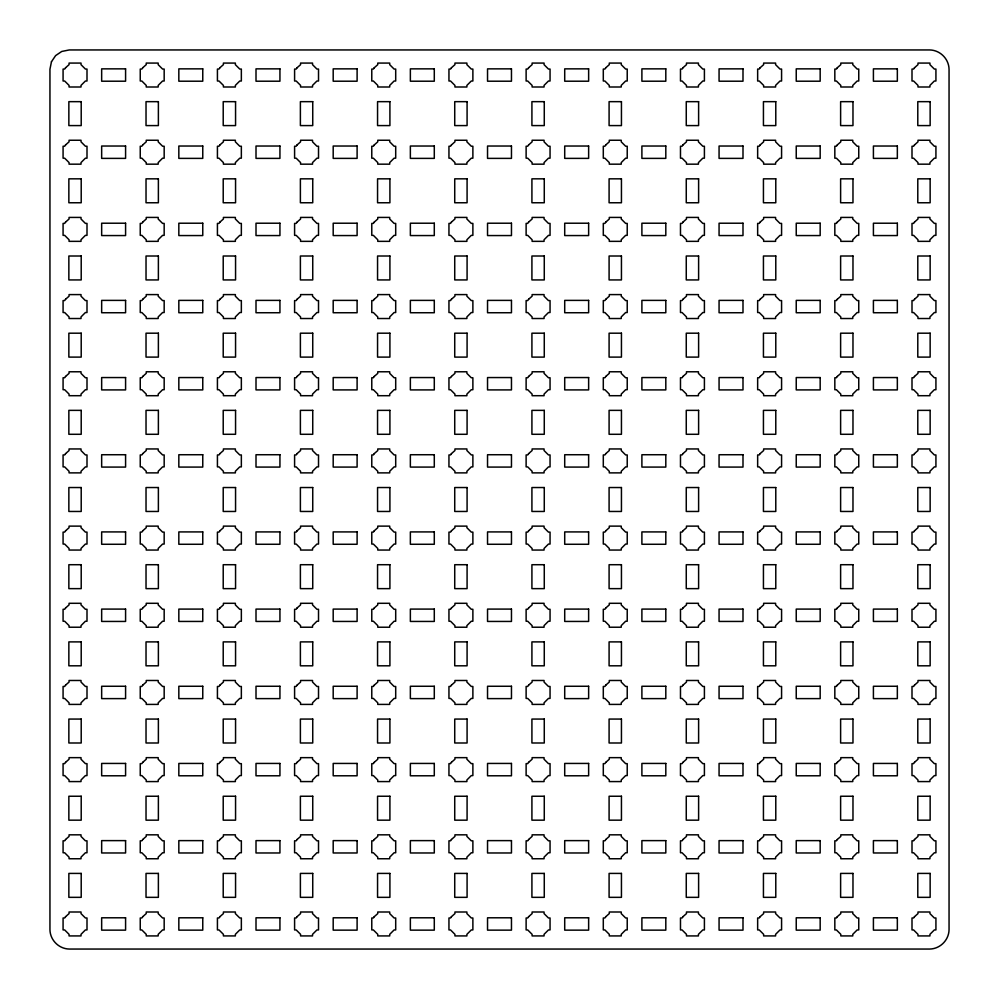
<?xml version="1.0" encoding="UTF-8"?>
<svg xmlns="http://www.w3.org/2000/svg" width="999" height="999" viewBox="0 0 999 999"><rect width="100%" height="100%" fill="white"/><g stroke="black" fill="none" stroke-linecap="round" stroke-linejoin="round"><path stroke-width="1.5" d="M51.461 61.738L49.95 69.243L49.95 929.757C50.15 940.134 58.866 948.85 69.243 949.05L929.757 949.05C940.134 948.85 948.85 940.134 949.05 929.757L949.05 69.243C948.85 58.866 940.134 50.15 929.757 49.95L69.243 49.95L61.738 51.461L55.607 55.607L51.461 61.738M65.547 67.745L64.673 69.056L63.074 69.056L63.074 81.019L64.673 81.019L69.056 85.39L69.056 87L81.019 87L81.019 85.39L85.39 81.019L87 81.019L87 69.056L85.39 69.056L81.019 64.673L81.019 63.074L69.056 63.074L69.056 64.673L65.547 67.745M65.547 144.93L64.673 146.229L63.074 146.229L63.074 158.192L64.673 158.192L69.056 162.575L69.056 164.173L81.019 164.173L81.019 162.575L85.39 158.192L87 158.192L87 146.229L85.39 146.229L81.019 141.846L81.019 140.247L69.056 140.247L69.056 141.846L65.547 144.93M142.72 67.745L141.846 69.056L140.247 69.056L140.247 81.019L141.846 81.019L146.229 85.39L146.229 87L158.192 87L158.192 85.39L162.575 81.019L164.173 81.019L164.173 69.056L162.575 69.056L158.192 64.673L158.192 63.074L146.229 63.074L146.229 64.673L142.72 67.745M65.547 222.103L64.673 223.401L63.074 223.401L63.074 235.364L64.673 235.364L69.056 239.748L69.056 241.346L81.019 241.346L81.019 239.748L85.39 235.364L87 235.364L87 223.401L85.39 223.401L81.019 219.018L81.019 217.42L69.056 217.42L69.056 219.018L65.547 222.103M142.72 144.93L141.846 146.229L140.247 146.229L140.247 158.192L141.846 158.192L146.229 162.575L146.229 164.173L158.192 164.173L158.192 162.575L162.575 158.192L164.173 158.192L164.173 146.229L162.575 146.229L158.192 141.846L158.192 140.247L146.229 140.247L146.229 141.846L142.72 144.93M219.892 67.745L219.018 69.056L217.42 69.056L217.42 81.019L219.018 81.019L223.401 85.39L223.401 87L235.364 87L235.364 85.39L239.748 81.019L241.346 81.019L241.346 69.056L239.748 69.056L235.364 64.673L235.364 63.074L223.401 63.074L223.401 64.673L219.892 67.745M65.547 299.275L64.673 300.574L63.074 300.574L63.074 312.537L64.673 312.537L69.056 316.92L69.056 318.519L81.019 318.519L81.019 316.92L85.39 312.537L87 312.537L87 300.574L85.39 300.574L81.019 296.204L81.019 294.593L69.056 294.593L69.056 296.204L65.547 299.275M142.72 222.103L141.846 223.401L140.247 223.401L140.247 235.364L141.846 235.364L146.229 239.748L146.229 241.346L158.192 241.346L158.192 239.748L162.575 235.364L164.173 235.364L164.173 223.401L162.575 223.401L158.192 219.018L158.192 217.42L146.229 217.42L146.229 219.018L142.72 222.103M219.892 144.93L219.018 146.229L217.42 146.229L217.42 158.192L219.018 158.192L223.401 162.575L223.401 164.173L235.364 164.173L235.364 162.575L239.748 158.192L241.346 158.192L241.346 146.229L239.748 146.229L235.364 141.846L235.364 140.247L223.401 140.247L223.401 141.846L219.892 144.93M65.547 376.448L64.673 377.759L63.074 377.759L63.074 389.722L64.673 389.722L69.056 394.093L69.056 395.704L81.019 395.704L81.019 394.093L85.39 389.722L87 389.722L87 377.759L85.39 377.759L81.019 373.376L81.019 371.778L69.056 371.778L69.056 373.376L65.547 376.448M297.065 67.745L296.204 69.056L294.593 69.056L294.593 81.019L296.204 81.019L300.574 85.39L300.574 87L312.537 87L312.537 85.39L316.92 81.019L318.519 81.019L318.519 69.056L316.92 69.056L312.537 64.673L312.537 63.074L300.574 63.074L300.574 64.673L297.065 67.745M142.72 299.275L141.846 300.574L140.247 300.574L140.247 312.537L141.846 312.537L146.229 316.92L146.229 318.519L158.192 318.519L158.192 316.92L162.575 312.537L164.173 312.537L164.173 300.574L162.575 300.574L158.192 296.204L158.192 294.593L146.229 294.593L146.229 296.204L142.72 299.275M219.892 222.103L219.018 223.401L217.42 223.401L217.42 235.364L219.018 235.364L223.401 239.748L223.401 241.346L235.364 241.346L235.364 239.748L239.748 235.364L241.346 235.364L241.346 223.401L239.748 223.401L235.364 219.018L235.364 217.42L223.401 217.42L223.401 219.018L219.892 222.103M65.547 453.633L64.673 454.932L63.074 454.932L63.074 466.895L64.673 466.895L69.056 471.278L69.056 472.877L81.019 472.877L81.019 471.278L85.39 466.895L87 466.895L87 454.932L85.39 454.932L81.019 450.549L81.019 448.951L69.056 448.951L69.056 450.549L65.547 453.633M297.065 144.93L296.204 146.229L294.593 146.229L294.593 158.192L296.204 158.192L300.574 162.575L300.574 164.173L312.537 164.173L312.537 162.575L316.92 158.192L318.519 158.192L318.519 146.229L316.92 146.229L312.537 141.846L312.537 140.247L300.574 140.247L300.574 141.846L297.065 144.93M142.72 376.448L141.846 377.759L140.247 377.759L140.247 389.722L141.846 389.722L146.229 394.093L146.229 395.704L158.192 395.704L158.192 394.093L162.575 389.722L164.173 389.722L164.173 377.759L162.575 377.759L158.192 373.376L158.192 371.778L146.229 371.778L146.229 373.376L142.72 376.448M374.25 67.745L373.376 69.056L371.778 69.056L371.778 81.019L373.376 81.019L377.759 85.39L377.759 87L389.722 87L389.722 85.39L394.093 81.019L395.704 81.019L395.704 69.056L394.093 69.056L389.722 64.673L389.722 63.074L377.759 63.074L377.759 64.673L374.25 67.745M219.892 299.275L219.018 300.574L217.42 300.574L217.42 312.537L219.018 312.537L223.401 316.92L223.401 318.519L235.364 318.519L235.364 316.92L239.748 312.537L241.346 312.537L241.346 300.574L239.748 300.574L235.364 296.204L235.364 294.593L223.401 294.593L223.401 296.204L219.892 299.275M65.547 530.806L64.673 532.105L63.074 532.105L63.074 544.068L64.673 544.068L69.056 548.451L69.056 550.049L81.019 550.049L81.019 548.451L85.39 544.068L87 544.068L87 532.105L85.39 532.105L81.019 527.722L81.019 526.123L69.056 526.123L69.056 527.722L65.547 530.806M297.065 222.103L296.204 223.401L294.593 223.401L294.593 235.364L296.204 235.364L300.574 239.748L300.574 241.346L312.537 241.346L312.537 239.748L316.92 235.364L318.519 235.364L318.519 223.401L316.92 223.401L312.537 219.018L312.537 217.42L300.574 217.42L300.574 219.018L297.065 222.103M142.72 453.633L141.846 454.932L140.247 454.932L140.247 466.895L141.846 466.895L146.229 471.278L146.229 472.877L158.192 472.877L158.192 471.278L162.575 466.895L164.173 466.895L164.173 454.932L162.575 454.932L158.192 450.549L158.192 448.951L146.229 448.951L146.229 450.549L142.72 453.633M374.25 144.93L373.376 146.229L371.778 146.229L371.778 158.192L373.376 158.192L377.759 162.575L377.759 164.173L389.722 164.173L389.722 162.575L394.093 158.192L395.704 158.192L395.704 146.229L394.093 146.229L389.722 141.846L389.722 140.247L377.759 140.247L377.759 141.846L374.25 144.93M219.892 376.448L219.018 377.759L217.42 377.759L217.42 389.722L219.018 389.722L223.401 394.093L223.401 395.704L235.364 395.704L235.364 394.093L239.748 389.722L241.346 389.722L241.346 377.759L239.748 377.759L235.364 373.376L235.364 371.778L223.401 371.778L223.401 373.376L219.892 376.448M65.547 607.979L64.673 609.278L63.074 609.278L63.074 621.241L64.673 621.241L69.056 625.624L69.056 627.222L81.019 627.222L81.019 625.624L85.39 621.241L87 621.241L87 609.278L85.39 609.278L81.019 604.907L81.019 603.296L69.056 603.296L69.056 604.907L65.547 607.979M451.423 67.745L450.549 69.056L448.951 69.056L448.951 81.019L450.549 81.019L454.932 85.39L454.932 87L466.895 87L466.895 85.39L471.278 81.019L472.877 81.019L472.877 69.056L471.278 69.056L466.895 64.673L466.895 63.074L454.932 63.074L454.932 64.673L451.423 67.745M297.065 299.275L296.204 300.574L294.593 300.574L294.593 312.537L296.204 312.537L300.574 316.92L300.574 318.519L312.537 318.519L312.537 316.92L316.92 312.537L318.519 312.537L318.519 300.574L316.92 300.574L312.537 296.204L312.537 294.593L300.574 294.593L300.574 296.204L297.065 299.275M142.72 530.806L141.846 532.105L140.247 532.105L140.247 544.068L141.846 544.068L146.229 548.451L146.229 550.049L158.192 550.049L158.192 548.451L162.575 544.068L164.173 544.068L164.173 532.105L162.575 532.105L158.192 527.722L158.192 526.123L146.229 526.123L146.229 527.722L142.72 530.806M374.25 222.103L373.376 223.401L371.778 223.401L371.778 235.364L373.376 235.364L377.759 239.748L377.759 241.346L389.722 241.346L389.722 239.748L394.093 235.364L395.704 235.364L395.704 223.401L394.093 223.401L389.722 219.018L389.722 217.42L377.759 217.42L377.759 219.018L374.25 222.103M219.892 453.633L219.018 454.932L217.42 454.932L217.42 466.895L219.018 466.895L223.401 471.278L223.401 472.877L235.364 472.877L235.364 471.278L239.748 466.895L241.346 466.895L241.346 454.932L239.748 454.932L235.364 450.549L235.364 448.951L223.401 448.951L223.401 450.549L219.892 453.633M65.547 685.152L64.673 686.463L63.074 686.463L63.074 698.426L64.673 698.426L69.056 702.796L69.056 704.407L81.019 704.407L81.019 702.796L85.39 698.426L87 698.426L87 686.463L85.39 686.463L81.019 682.08L81.019 680.481L69.056 680.481L69.056 682.08L65.547 685.152M451.423 144.93L450.549 146.229L448.951 146.229L448.951 158.192L450.549 158.192L454.932 162.575L454.932 164.173L466.895 164.173L466.895 162.575L471.278 158.192L472.877 158.192L472.877 146.229L471.278 146.229L466.895 141.846L466.895 140.247L454.932 140.247L454.932 141.846L451.423 144.93M297.065 376.448L296.204 377.759L294.593 377.759L294.593 389.722L296.204 389.722L300.574 394.093L300.574 395.704L312.537 395.704L312.537 394.093L316.92 389.722L318.519 389.722L318.519 377.759L316.92 377.759L312.537 373.376L312.537 371.778L300.574 371.778L300.574 373.376L297.065 376.448M142.72 607.979L141.846 609.278L140.247 609.278L140.247 621.241L141.846 621.241L146.229 625.624L146.229 627.222L158.192 627.222L158.192 625.624L162.575 621.241L164.173 621.241L164.173 609.278L162.575 609.278L158.192 604.907L158.192 603.296L146.229 603.296L146.229 604.907L142.72 607.979M528.596 67.745L527.722 69.056L526.123 69.056L526.123 81.019L527.722 81.019L532.105 85.39L532.105 87L544.068 87L544.068 85.39L548.451 81.019L550.049 81.019L550.049 69.056L548.451 69.056L544.068 64.673L544.068 63.074L532.105 63.074L532.105 64.673L528.596 67.745M374.25 299.275L373.376 300.574L371.778 300.574L371.778 312.537L373.376 312.537L377.759 316.92L377.759 318.519L389.722 318.519L389.722 316.92L394.093 312.537L395.704 312.537L395.704 300.574L394.093 300.574L389.722 296.204L389.722 294.593L377.759 294.593L377.759 296.204L374.25 299.275M219.892 530.806L219.018 532.105L217.42 532.105L217.42 544.068L219.018 544.068L223.401 548.451L223.401 550.049L235.364 550.049L235.364 548.451L239.748 544.068L241.346 544.068L241.346 532.105L239.748 532.105L235.364 527.722L235.364 526.123L223.401 526.123L223.401 527.722L219.892 530.806M65.547 762.337L64.673 763.636L63.074 763.636L63.074 775.599L64.673 775.599L69.056 779.982L69.056 781.58L81.019 781.58L81.019 779.982L85.39 775.599L87 775.599L87 763.636L85.39 763.636L81.019 759.252L81.019 757.654L69.056 757.654L69.056 759.252L65.547 762.337M451.423 222.103L450.549 223.401L448.951 223.401L448.951 235.364L450.549 235.364L454.932 239.748L454.932 241.346L466.895 241.346L466.895 239.748L471.278 235.364L472.877 235.364L472.877 223.401L471.278 223.401L466.895 219.018L466.895 217.42L454.932 217.42L454.932 219.018L451.423 222.103M297.065 453.633L296.204 454.932L294.593 454.932L294.593 466.895L296.204 466.895L300.574 471.278L300.574 472.877L312.537 472.877L312.537 471.278L316.92 466.895L318.519 466.895L318.519 454.932L316.92 454.932L312.537 450.549L312.537 448.951L300.574 448.951L300.574 450.549L297.065 453.633M142.72 685.152L141.846 686.463L140.247 686.463L140.247 698.426L141.846 698.426L146.229 702.796L146.229 704.407L158.192 704.407L158.192 702.796L162.575 698.426L164.173 698.426L164.173 686.463L162.575 686.463L158.192 682.08L158.192 680.481L146.229 680.481L146.229 682.08L142.72 685.152M528.596 144.93L527.722 146.229L526.123 146.229L526.123 158.192L527.722 158.192L532.105 162.575L532.105 164.173L544.068 164.173L544.068 162.575L548.451 158.192L550.049 158.192L550.049 146.229L548.451 146.229L544.068 141.846L544.068 140.247L532.105 140.247L532.105 141.846L528.596 144.93M374.25 376.448L373.376 377.759L371.778 377.759L371.778 389.722L373.376 389.722L377.759 394.093L377.759 395.704L389.722 395.704L389.722 394.093L394.093 389.722L395.704 389.722L395.704 377.759L394.093 377.759L389.722 373.376L389.722 371.778L377.759 371.778L377.759 373.376L374.25 376.448M219.892 607.979L219.018 609.278L217.42 609.278L217.42 621.241L219.018 621.241L223.401 625.624L223.401 627.222L235.364 627.222L235.364 625.624L239.748 621.241L241.346 621.241L241.346 609.278L239.748 609.278L235.364 604.907L235.364 603.296L223.401 603.296L223.401 604.907L219.892 607.979M65.547 839.51L64.673 840.808L63.074 840.808L63.074 852.771L64.673 852.771L69.056 857.154L69.056 858.753L81.019 858.753L81.019 857.154L85.39 852.771L87 852.771L87 840.808L85.39 840.808L81.019 836.425L81.019 834.827L69.056 834.827L69.056 836.425L65.547 839.51M605.781 67.745L604.907 69.056L603.296 69.056L603.296 81.019L604.907 81.019L609.278 85.39L609.278 87L621.241 87L621.241 85.39L625.624 81.019L627.222 81.019L627.222 69.056L625.624 69.056L621.241 64.673L621.241 63.074L609.278 63.074L609.278 64.673L605.781 67.745M451.423 299.275L450.549 300.574L448.951 300.574L448.951 312.537L450.549 312.537L454.932 316.92L454.932 318.519L466.895 318.519L466.895 316.92L471.278 312.537L472.877 312.537L472.877 300.574L471.278 300.574L466.895 296.204L466.895 294.593L454.932 294.593L454.932 296.204L451.423 299.275M297.065 530.806L296.204 532.105L294.593 532.105L294.593 544.068L296.204 544.068L300.574 548.451L300.574 550.049L312.537 550.049L312.537 548.451L316.92 544.068L318.519 544.068L318.519 532.105L316.92 532.105L312.537 527.722L312.537 526.123L300.574 526.123L300.574 527.722L297.065 530.806M142.72 762.337L141.846 763.636L140.247 763.636L140.247 775.599L141.846 775.599L146.229 779.982L146.229 781.58L158.192 781.58L158.192 779.982L162.575 775.599L164.173 775.599L164.173 763.636L162.575 763.636L158.192 759.252L158.192 757.654L146.229 757.654L146.229 759.252L142.72 762.337M528.596 222.103L527.722 223.401L526.123 223.401L526.123 235.364L527.722 235.364L532.105 239.748L532.105 241.346L544.068 241.346L544.068 239.748L548.451 235.364L550.049 235.364L550.049 223.401L548.451 223.401L544.068 219.018L544.068 217.42L532.105 217.42L532.105 219.018L528.596 222.103M374.25 453.633L373.376 454.932L371.778 454.932L371.778 466.895L373.376 466.895L377.759 471.278L377.759 472.877L389.722 472.877L389.722 471.278L394.093 466.895L395.704 466.895L395.704 454.932L394.093 454.932L389.722 450.549L389.722 448.951L377.759 448.951L377.759 450.549L374.25 453.633M219.892 685.152L219.018 686.463L217.42 686.463L217.42 698.426L219.018 698.426L223.401 702.796L223.401 704.407L235.364 704.407L235.364 702.796L239.748 698.426L241.346 698.426L241.346 686.463L239.748 686.463L235.364 682.08L235.364 680.481L223.401 680.481L223.401 682.08L219.892 685.152M65.547 916.682L64.673 917.981L63.074 917.981L63.074 929.944L64.673 929.944L69.056 934.327L69.056 935.926L81.019 935.926L81.019 934.327L85.39 929.944L87 929.944L87 917.981L85.39 917.981L81.019 913.61L81.019 912L69.056 912L69.056 913.61L65.547 916.682M605.781 144.93L604.907 146.229L603.296 146.229L603.296 158.192L604.907 158.192L609.278 162.575L609.278 164.173L621.241 164.173L621.241 162.575L625.624 158.192L627.222 158.192L627.222 146.229L625.624 146.229L621.241 141.846L621.241 140.247L609.278 140.247L609.278 141.846L605.781 144.93M451.423 376.448L450.549 377.759L448.951 377.759L448.951 389.722L450.549 389.722L454.932 394.093L454.932 395.704L466.895 395.704L466.895 394.093L471.278 389.722L472.877 389.722L472.877 377.759L471.278 377.759L466.895 373.376L466.895 371.778L454.932 371.778L454.932 373.376L451.423 376.448M297.065 607.979L296.204 609.278L294.593 609.278L294.593 621.241L296.204 621.241L300.574 625.624L300.574 627.222L312.537 627.222L312.537 625.624L316.92 621.241L318.519 621.241L318.519 609.278L316.92 609.278L312.537 604.907L312.537 603.296L300.574 603.296L300.574 604.907L297.065 607.979M142.72 839.51L141.846 840.808L140.247 840.808L140.247 852.771L141.846 852.771L146.229 857.154L146.229 858.753L158.192 858.753L158.192 857.154L162.575 852.771L164.173 852.771L164.173 840.808L162.575 840.808L158.192 836.425L158.192 834.827L146.229 834.827L146.229 836.425L142.72 839.51M682.954 67.745L682.08 69.056L680.481 69.056L680.481 81.019L682.08 81.019L686.463 85.39L686.463 87L698.426 87L698.426 85.39L702.796 81.019L704.407 81.019L704.407 69.056L702.796 69.056L698.426 64.673L698.426 63.074L686.463 63.074L686.463 64.673L682.954 67.745M528.596 299.275L527.722 300.574L526.123 300.574L526.123 312.537L527.722 312.537L532.105 316.92L532.105 318.519L544.068 318.519L544.068 316.92L548.451 312.537L550.049 312.537L550.049 300.574L548.451 300.574L544.068 296.204L544.068 294.593L532.105 294.593L532.105 296.204L528.596 299.275M374.25 530.806L373.376 532.105L371.778 532.105L371.778 544.068L373.376 544.068L377.759 548.451L377.759 550.049L389.722 550.049L389.722 548.451L394.093 544.068L395.704 544.068L395.704 532.105L394.093 532.105L389.722 527.722L389.722 526.123L377.759 526.123L377.759 527.722L374.25 530.806M219.892 762.337L219.018 763.636L217.42 763.636L217.42 775.599L219.018 775.599L223.401 779.982L223.401 781.58L235.364 781.58L235.364 779.982L239.748 775.599L241.346 775.599L241.346 763.636L239.748 763.636L235.364 759.252L235.364 757.654L223.401 757.654L223.401 759.252L219.892 762.337M605.781 222.103L604.907 223.401L603.296 223.401L603.296 235.364L604.907 235.364L609.278 239.748L609.278 241.346L621.241 241.346L621.241 239.748L625.624 235.364L627.222 235.364L627.222 223.401L625.624 223.401L621.241 219.018L621.241 217.42L609.278 217.42L609.278 219.018L605.781 222.103M451.423 453.633L450.549 454.932L448.951 454.932L448.951 466.895L450.549 466.895L454.932 471.278L454.932 472.877L466.895 472.877L466.895 471.278L471.278 466.895L472.877 466.895L472.877 454.932L471.278 454.932L466.895 450.549L466.895 448.951L454.932 448.951L454.932 450.549L451.423 453.633M297.065 685.152L296.204 686.463L294.593 686.463L294.593 698.426L296.204 698.426L300.574 702.796L300.574 704.407L312.537 704.407L312.537 702.796L316.92 698.426L318.519 698.426L318.519 686.463L316.92 686.463L312.537 682.08L312.537 680.481L300.574 680.481L300.574 682.08L297.065 685.152M142.72 916.682L141.846 917.981L140.247 917.981L140.247 929.944L141.846 929.944L146.229 934.327L146.229 935.926L158.192 935.926L158.192 934.327L162.575 929.944L164.173 929.944L164.173 917.981L162.575 917.981L158.192 913.61L158.192 912L146.229 912L146.229 913.61L142.72 916.682M682.954 144.93L682.08 146.229L680.481 146.229L680.481 158.192L682.08 158.192L686.463 162.575L686.463 164.173L698.426 164.173L698.426 162.575L702.796 158.192L704.407 158.192L704.407 146.229L702.796 146.229L698.426 141.846L698.426 140.247L686.463 140.247L686.463 141.846L682.954 144.93M528.596 376.448L527.722 377.759L526.123 377.759L526.123 389.722L527.722 389.722L532.105 394.093L532.105 395.704L544.068 395.704L544.068 394.093L548.451 389.722L550.049 389.722L550.049 377.759L548.451 377.759L544.068 373.376L544.068 371.778L532.105 371.778L532.105 373.376L528.596 376.448M374.25 607.979L373.376 609.278L371.778 609.278L371.778 621.241L373.376 621.241L377.759 625.624L377.759 627.222L389.722 627.222L389.722 625.624L394.093 621.241L395.704 621.241L395.704 609.278L394.093 609.278L389.722 604.907L389.722 603.296L377.759 603.296L377.759 604.907L374.25 607.979M219.892 839.51L219.018 840.808L217.42 840.808L217.42 852.771L219.018 852.771L223.401 857.154L223.401 858.753L235.364 858.753L235.364 857.154L239.748 852.771L241.346 852.771L241.346 840.808L239.748 840.808L235.364 836.425L235.364 834.827L223.401 834.827L223.401 836.425L219.892 839.51M760.127 67.745L759.252 69.056L757.654 69.056L757.654 81.019L759.252 81.019L763.636 85.39L763.636 87L775.599 87L775.599 85.39L779.982 81.019L781.58 81.019L781.58 69.056L779.982 69.056L775.599 64.673L775.599 63.074L763.636 63.074L763.636 64.673L760.127 67.745M605.781 299.275L604.907 300.574L603.296 300.574L603.296 312.537L604.907 312.537L609.278 316.92L609.278 318.519L621.241 318.519L621.241 316.92L625.624 312.537L627.222 312.537L627.222 300.574L625.624 300.574L621.241 296.204L621.241 294.593L609.278 294.593L609.278 296.204L605.781 299.275M451.423 530.806L450.549 532.105L448.951 532.105L448.951 544.068L450.549 544.068L454.932 548.451L454.932 550.049L466.895 550.049L466.895 548.451L471.278 544.068L472.877 544.068L472.877 532.105L471.278 532.105L466.895 527.722L466.895 526.123L454.932 526.123L454.932 527.722L451.423 530.806M297.065 762.337L296.204 763.636L294.593 763.636L294.593 775.599L296.204 775.599L300.574 779.982L300.574 781.58L312.537 781.58L312.537 779.982L316.92 775.599L318.519 775.599L318.519 763.636L316.92 763.636L312.537 759.252L312.537 757.654L300.574 757.654L300.574 759.252L297.065 762.337M682.954 222.103L682.08 223.401L680.481 223.401L680.481 235.364L682.08 235.364L686.463 239.748L686.463 241.346L698.426 241.346L698.426 239.748L702.796 235.364L704.407 235.364L704.407 223.401L702.796 223.401L698.426 219.018L698.426 217.42L686.463 217.42L686.463 219.018L682.954 222.103M528.596 453.633L527.722 454.932L526.123 454.932L526.123 466.895L527.722 466.895L532.105 471.278L532.105 472.877L544.068 472.877L544.068 471.278L548.451 466.895L550.049 466.895L550.049 454.932L548.451 454.932L544.068 450.549L544.068 448.951L532.105 448.951L532.105 450.549L528.596 453.633M374.25 685.152L373.376 686.463L371.778 686.463L371.778 698.426L373.376 698.426L377.759 702.796L377.759 704.407L389.722 704.407L389.722 702.796L394.093 698.426L395.704 698.426L395.704 686.463L394.093 686.463L389.722 682.08L389.722 680.481L377.759 680.481L377.759 682.08L374.25 685.152M219.892 916.682L219.018 917.981L217.42 917.981L217.42 929.944L219.018 929.944L223.401 934.327L223.401 935.926L235.364 935.926L235.364 934.327L239.748 929.944L241.346 929.944L241.346 917.981L239.748 917.981L235.364 913.61L235.364 912L223.401 912L223.401 913.61L219.892 916.682M760.127 144.93L759.252 146.229L757.654 146.229L757.654 158.192L759.252 158.192L763.636 162.575L763.636 164.173L775.599 164.173L775.599 162.575L779.982 158.192L781.58 158.192L781.58 146.229L779.982 146.229L775.599 141.846L775.599 140.247L763.636 140.247L763.636 141.846L760.127 144.93M605.781 376.448L604.907 377.759L603.296 377.759L603.296 389.722L604.907 389.722L609.278 394.093L609.278 395.704L621.241 395.704L621.241 394.093L625.624 389.722L627.222 389.722L627.222 377.759L625.624 377.759L621.241 373.376L621.241 371.778L609.278 371.778L609.278 373.376L605.781 376.448M451.423 607.979L450.549 609.278L448.951 609.278L448.951 621.241L450.549 621.241L454.932 625.624L454.932 627.222L466.895 627.222L466.895 625.624L471.278 621.241L472.877 621.241L472.877 609.278L471.278 609.278L466.895 604.907L466.895 603.296L454.932 603.296L454.932 604.907L451.423 607.979M297.065 839.51L296.204 840.808L294.593 840.808L294.593 852.771L296.204 852.771L300.574 857.154L300.574 858.753L312.537 858.753L312.537 857.154L316.92 852.771L318.519 852.771L318.519 840.808L316.92 840.808L312.537 836.425L312.537 834.827L300.574 834.827L300.574 836.425L297.065 839.51M837.299 67.745L836.425 69.056L834.827 69.056L834.827 81.019L836.425 81.019L840.808 85.39L840.808 87L852.771 87L852.771 85.39L857.154 81.019L858.753 81.019L858.753 69.056L857.154 69.056L852.771 64.673L852.771 63.074L840.808 63.074L840.808 64.673L837.299 67.745M682.954 299.275L682.08 300.574L680.481 300.574L680.481 312.537L682.08 312.537L686.463 316.92L686.463 318.519L698.426 318.519L698.426 316.92L702.796 312.537L704.407 312.537L704.407 300.574L702.796 300.574L698.426 296.204L698.426 294.593L686.463 294.593L686.463 296.204L682.954 299.275M528.596 530.806L527.722 532.105L526.123 532.105L526.123 544.068L527.722 544.068L532.105 548.451L532.105 550.049L544.068 550.049L544.068 548.451L548.451 544.068L550.049 544.068L550.049 532.105L548.451 532.105L544.068 527.722L544.068 526.123L532.105 526.123L532.105 527.722L528.596 530.806M374.25 762.337L373.376 763.636L371.778 763.636L371.778 775.599L373.376 775.599L377.759 779.982L377.759 781.58L389.722 781.58L389.722 779.982L394.093 775.599L395.704 775.599L395.704 763.636L394.093 763.636L389.722 759.252L389.722 757.654L377.759 757.654L377.759 759.252L374.25 762.337M760.127 222.103L759.252 223.401L757.654 223.401L757.654 235.364L759.252 235.364L763.636 239.748L763.636 241.346L775.599 241.346L775.599 239.748L779.982 235.364L781.58 235.364L781.58 223.401L779.982 223.401L775.599 219.018L775.599 217.42L763.636 217.42L763.636 219.018L760.127 222.103M605.781 453.633L604.907 454.932L603.296 454.932L603.296 466.895L604.907 466.895L609.278 471.278L609.278 472.877L621.241 472.877L621.241 471.278L625.624 466.895L627.222 466.895L627.222 454.932L625.624 454.932L621.241 450.549L621.241 448.951L609.278 448.951L609.278 450.549L605.781 453.633M451.423 685.152L450.549 686.463L448.951 686.463L448.951 698.426L450.549 698.426L454.932 702.796L454.932 704.407L466.895 704.407L466.895 702.796L471.278 698.426L472.877 698.426L472.877 686.463L471.278 686.463L466.895 682.08L466.895 680.481L454.932 680.481L454.932 682.08L451.423 685.152M297.065 916.682L296.204 917.981L294.593 917.981L294.593 929.944L296.204 929.944L300.574 934.327L300.574 935.926L312.537 935.926L312.537 934.327L316.92 929.944L318.519 929.944L318.519 917.981L316.92 917.981L312.537 913.61L312.537 912L300.574 912L300.574 913.61L297.065 916.682M837.299 144.93L836.425 146.229L834.827 146.229L834.827 158.192L836.425 158.192L840.808 162.575L840.808 164.173L852.771 164.173L852.771 162.575L857.154 158.192L858.753 158.192L858.753 146.229L857.154 146.229L852.771 141.846L852.771 140.247L840.808 140.247L840.808 141.846L837.299 144.93M682.954 376.448L682.08 377.759L680.481 377.759L680.481 389.722L682.08 389.722L686.463 394.093L686.463 395.704L698.426 395.704L698.426 394.093L702.796 389.722L704.407 389.722L704.407 377.759L702.796 377.759L698.426 373.376L698.426 371.778L686.463 371.778L686.463 373.376L682.954 376.448M528.596 607.979L527.722 609.278L526.123 609.278L526.123 621.241L527.722 621.241L532.105 625.624L532.105 627.222L544.068 627.222L544.068 625.624L548.451 621.241L550.049 621.241L550.049 609.278L548.451 609.278L544.068 604.907L544.068 603.296L532.105 603.296L532.105 604.907L528.596 607.979M374.25 839.51L373.376 840.808L371.778 840.808L371.778 852.771L373.376 852.771L377.759 857.154L377.759 858.753L389.722 858.753L389.722 857.154L394.093 852.771L395.704 852.771L395.704 840.808L394.093 840.808L389.722 836.425L389.722 834.827L377.759 834.827L377.759 836.425L374.25 839.51M914.485 67.745L913.61 69.056L912 69.056L912 81.019L913.61 81.019L917.981 85.39L917.981 87L929.944 87L929.944 85.39L934.327 81.019L935.926 81.019L935.926 69.056L934.327 69.056L929.944 64.673L929.944 63.074L917.981 63.074L917.981 64.673L914.485 67.745M760.127 299.275L759.252 300.574L757.654 300.574L757.654 312.537L759.252 312.537L763.636 316.92L763.636 318.519L775.599 318.519L775.599 316.92L779.982 312.537L781.58 312.537L781.58 300.574L779.982 300.574L775.599 296.204L775.599 294.593L763.636 294.593L763.636 296.204L760.127 299.275M605.781 530.806L604.907 532.105L603.296 532.105L603.296 544.068L604.907 544.068L609.278 548.451L609.278 550.049L621.241 550.049L621.241 548.451L625.624 544.068L627.222 544.068L627.222 532.105L625.624 532.105L621.241 527.722L621.241 526.123L609.278 526.123L609.278 527.722L605.781 530.806M451.423 762.337L450.549 763.636L448.951 763.636L448.951 775.599L450.549 775.599L454.932 779.982L454.932 781.58L466.895 781.58L466.895 779.982L471.278 775.599L472.877 775.599L472.877 763.636L471.278 763.636L466.895 759.252L466.895 757.654L454.932 757.654L454.932 759.252L451.423 762.337M837.299 222.103L836.425 223.401L834.827 223.401L834.827 235.364L836.425 235.364L840.808 239.748L840.808 241.346L852.771 241.346L852.771 239.748L857.154 235.364L858.753 235.364L858.753 223.401L857.154 223.401L852.771 219.018L852.771 217.42L840.808 217.42L840.808 219.018L837.299 222.103M682.954 453.633L682.08 454.932L680.481 454.932L680.481 466.895L682.08 466.895L686.463 471.278L686.463 472.877L698.426 472.877L698.426 471.278L702.796 466.895L704.407 466.895L704.407 454.932L702.796 454.932L698.426 450.549L698.426 448.951L686.463 448.951L686.463 450.549L682.954 453.633M528.596 685.152L527.722 686.463L526.123 686.463L526.123 698.426L527.722 698.426L532.105 702.796L532.105 704.407L544.068 704.407L544.068 702.796L548.451 698.426L550.049 698.426L550.049 686.463L548.451 686.463L544.068 682.08L544.068 680.481L532.105 680.481L532.105 682.08L528.596 685.152M374.25 916.682L373.376 917.981L371.778 917.981L371.778 929.944L373.376 929.944L377.759 934.327L377.759 935.926L389.722 935.926L389.722 934.327L394.093 929.944L395.704 929.944L395.704 917.981L394.093 917.981L389.722 913.61L389.722 912L377.759 912L377.759 913.61L374.25 916.682M914.485 144.93L913.61 146.229L912 146.229L912 158.192L913.61 158.192L917.981 162.575L917.981 164.173L929.944 164.173L929.944 162.575L934.327 158.192L935.926 158.192L935.926 146.229L934.327 146.229L929.944 141.846L929.944 140.247L917.981 140.247L917.981 141.846L914.485 144.93M760.127 376.448L759.252 377.759L757.654 377.759L757.654 389.722L759.252 389.722L763.636 394.093L763.636 395.704L775.599 395.704L775.599 394.093L779.982 389.722L781.58 389.722L781.58 377.759L779.982 377.759L775.599 373.376L775.599 371.778L763.636 371.778L763.636 373.376L760.127 376.448M605.781 607.979L604.907 609.278L603.296 609.278L603.296 621.241L604.907 621.241L609.278 625.624L609.278 627.222L621.241 627.222L621.241 625.624L625.624 621.241L627.222 621.241L627.222 609.278L625.624 609.278L621.241 604.907L621.241 603.296L609.278 603.296L609.278 604.907L605.781 607.979M451.423 839.51L450.549 840.808L448.951 840.808L448.951 852.771L450.549 852.771L454.932 857.154L454.932 858.753L466.895 858.753L466.895 857.154L471.278 852.771L472.877 852.771L472.877 840.808L471.278 840.808L466.895 836.425L466.895 834.827L454.932 834.827L454.932 836.425L451.423 839.51M837.299 299.275L836.425 300.574L834.827 300.574L834.827 312.537L836.425 312.537L840.808 316.92L840.808 318.519L852.771 318.519L852.771 316.92L857.154 312.537L858.753 312.537L858.753 300.574L857.154 300.574L852.771 296.204L852.771 294.593L840.808 294.593L840.808 296.204L837.299 299.275M682.954 530.806L682.08 532.105L680.481 532.105L680.481 544.068L682.08 544.068L686.463 548.451L686.463 550.049L698.426 550.049L698.426 548.451L702.796 544.068L704.407 544.068L704.407 532.105L702.796 532.105L698.426 527.722L698.426 526.123L686.463 526.123L686.463 527.722L682.954 530.806M528.596 762.337L527.722 763.636L526.123 763.636L526.123 775.599L527.722 775.599L532.105 779.982L532.105 781.58L544.068 781.58L544.068 779.982L548.451 775.599L550.049 775.599L550.049 763.636L548.451 763.636L544.068 759.252L544.068 757.654L532.105 757.654L532.105 759.252L528.596 762.337M914.485 222.103L913.61 223.401L912 223.401L912 235.364L913.61 235.364L917.981 239.748L917.981 241.346L929.944 241.346L929.944 239.748L934.327 235.364L935.926 235.364L935.926 223.401L934.327 223.401L929.944 219.018L929.944 217.42L917.981 217.42L917.981 219.018L914.485 222.103M760.127 453.633L759.252 454.932L757.654 454.932L757.654 466.895L759.252 466.895L763.636 471.278L763.636 472.877L775.599 472.877L775.599 471.278L779.982 466.895L781.58 466.895L781.58 454.932L779.982 454.932L775.599 450.549L775.599 448.951L763.636 448.951L763.636 450.549L760.127 453.633M605.781 685.152L604.907 686.463L603.296 686.463L603.296 698.426L604.907 698.426L609.278 702.796L609.278 704.407L621.241 704.407L621.241 702.796L625.624 698.426L627.222 698.426L627.222 686.463L625.624 686.463L621.241 682.08L621.241 680.481L609.278 680.481L609.278 682.08L605.781 685.152M451.423 916.682L450.549 917.981L448.951 917.981L448.951 929.944L450.549 929.944L454.932 934.327L454.932 935.926L466.895 935.926L466.895 934.327L471.278 929.944L472.877 929.944L472.877 917.981L471.278 917.981L466.895 913.61L466.895 912L454.932 912L454.932 913.61L451.423 916.682M837.299 376.448L836.425 377.759L834.827 377.759L834.827 389.722L836.425 389.722L840.808 394.093L840.808 395.704L852.771 395.704L852.771 394.093L857.154 389.722L858.753 389.722L858.753 377.759L857.154 377.759L852.771 373.376L852.771 371.778L840.808 371.778L840.808 373.376L837.299 376.448M682.954 607.979L682.08 609.278L680.481 609.278L680.481 621.241L682.08 621.241L686.463 625.624L686.463 627.222L698.426 627.222L698.426 625.624L702.796 621.241L704.407 621.241L704.407 609.278L702.796 609.278L698.426 604.907L698.426 603.296L686.463 603.296L686.463 604.907L682.954 607.979M528.596 839.51L527.722 840.808L526.123 840.808L526.123 852.771L527.722 852.771L532.105 857.154L532.105 858.753L544.068 858.753L544.068 857.154L548.451 852.771L550.049 852.771L550.049 840.808L548.451 840.808L544.068 836.425L544.068 834.827L532.105 834.827L532.105 836.425L528.596 839.51M914.485 299.275L913.61 300.574L912 300.574L912 312.537L913.61 312.537L917.981 316.92L917.981 318.519L929.944 318.519L929.944 316.92L934.327 312.537L935.926 312.537L935.926 300.574L934.327 300.574L929.944 296.204L929.944 294.593L917.981 294.593L917.981 296.204L914.485 299.275M760.127 530.806L759.252 532.105L757.654 532.105L757.654 544.068L759.252 544.068L763.636 548.451L763.636 550.049L775.599 550.049L775.599 548.451L779.982 544.068L781.58 544.068L781.58 532.105L779.982 532.105L775.599 527.722L775.599 526.123L763.636 526.123L763.636 527.722L760.127 530.806M605.781 762.337L604.907 763.636L603.296 763.636L603.296 775.599L604.907 775.599L609.278 779.982L609.278 781.58L621.241 781.58L621.241 779.982L625.624 775.599L627.222 775.599L627.222 763.636L625.624 763.636L621.241 759.252L621.241 757.654L609.278 757.654L609.278 759.252L605.781 762.337M837.299 453.633L836.425 454.932L834.827 454.932L834.827 466.895L836.425 466.895L840.808 471.278L840.808 472.877L852.771 472.877L852.771 471.278L857.154 466.895L858.753 466.895L858.753 454.932L857.154 454.932L852.771 450.549L852.771 448.951L840.808 448.951L840.808 450.549L837.299 453.633M682.954 685.152L682.08 686.463L680.481 686.463L680.481 698.426L682.08 698.426L686.463 702.796L686.463 704.407L698.426 704.407L698.426 702.796L702.796 698.426L704.407 698.426L704.407 686.463L702.796 686.463L698.426 682.08L698.426 680.481L686.463 680.481L686.463 682.08L682.954 685.152M528.596 916.682L527.722 917.981L526.123 917.981L526.123 929.944L527.722 929.944L532.105 934.327L532.105 935.926L544.068 935.926L544.068 934.327L548.451 929.944L550.049 929.944L550.049 917.981L548.451 917.981L544.068 913.61L544.068 912L532.105 912L532.105 913.61L528.596 916.682M914.485 376.448L913.61 377.759L912 377.759L912 389.722L913.61 389.722L917.981 394.093L917.981 395.704L929.944 395.704L929.944 394.093L934.327 389.722L935.926 389.722L935.926 377.759L934.327 377.759L929.944 373.376L929.944 371.778L917.981 371.778L917.981 373.376L914.485 376.448M760.127 607.979L759.252 609.278L757.654 609.278L757.654 621.241L759.252 621.241L763.636 625.624L763.636 627.222L775.599 627.222L775.599 625.624L779.982 621.241L781.58 621.241L781.58 609.278L779.982 609.278L775.599 604.907L775.599 603.296L763.636 603.296L763.636 604.907L760.127 607.979M605.781 839.51L604.907 840.808L603.296 840.808L603.296 852.771L604.907 852.771L609.278 857.154L609.278 858.753L621.241 858.753L621.241 857.154L625.624 852.771L627.222 852.771L627.222 840.808L625.624 840.808L621.241 836.425L621.241 834.827L609.278 834.827L609.278 836.425L605.781 839.51M837.299 530.806L836.425 532.105L834.827 532.105L834.827 544.068L836.425 544.068L840.808 548.451L840.808 550.049L852.771 550.049L852.771 548.451L857.154 544.068L858.753 544.068L858.753 532.105L857.154 532.105L852.771 527.722L852.771 526.123L840.808 526.123L840.808 527.722L837.299 530.806M682.954 762.337L682.08 763.636L680.481 763.636L680.481 775.599L682.08 775.599L686.463 779.982L686.463 781.58L698.426 781.58L698.426 779.982L702.796 775.599L704.407 775.599L704.407 763.636L702.796 763.636L698.426 759.252L698.426 757.654L686.463 757.654L686.463 759.252L682.954 762.337M914.485 453.633L913.61 454.932L912 454.932L912 466.895L913.61 466.895L917.981 471.278L917.981 472.877L929.944 472.877L929.944 471.278L934.327 466.895L935.926 466.895L935.926 454.932L934.327 454.932L929.944 450.549L929.944 448.951L917.981 448.951L917.981 450.549L914.485 453.633M760.127 685.152L759.252 686.463L757.654 686.463L757.654 698.426L759.252 698.426L763.636 702.796L763.636 704.407L775.599 704.407L775.599 702.796L779.982 698.426L781.58 698.426L781.58 686.463L779.982 686.463L775.599 682.08L775.599 680.481L763.636 680.481L763.636 682.08L760.127 685.152M605.781 916.682L604.907 917.981L603.296 917.981L603.296 929.944L604.907 929.944L609.278 934.327L609.278 935.926L621.241 935.926L621.241 934.327L625.624 929.944L627.222 929.944L627.222 917.981L625.624 917.981L621.241 913.61L621.241 912L609.278 912L609.278 913.61L605.781 916.682M837.299 607.979L836.425 609.278L834.827 609.278L834.827 621.241L836.425 621.241L840.808 625.624L840.808 627.222L852.771 627.222L852.771 625.624L857.154 621.241L858.753 621.241L858.753 609.278L857.154 609.278L852.771 604.907L852.771 603.296L840.808 603.296L840.808 604.907L837.299 607.979M682.954 839.51L682.08 840.808L680.481 840.808L680.481 852.771L682.08 852.771L686.463 857.154L686.463 858.753L698.426 858.753L698.426 857.154L702.796 852.771L704.407 852.771L704.407 840.808L702.796 840.808L698.426 836.425L698.426 834.827L686.463 834.827L686.463 836.425L682.954 839.51M914.485 530.806L913.61 532.105L912 532.105L912 544.068L913.61 544.068L917.981 548.451L917.981 550.049L929.944 550.049L929.944 548.451L934.327 544.068L935.926 544.068L935.926 532.105L934.327 532.105L929.944 527.722L929.944 526.123L917.981 526.123L917.981 527.722L914.485 530.806M760.127 762.337L759.252 763.636L757.654 763.636L757.654 775.599L759.252 775.599L763.636 779.982L763.636 781.58L775.599 781.58L775.599 779.982L779.982 775.599L781.58 775.599L781.58 763.636L779.982 763.636L775.599 759.252L775.599 757.654L763.636 757.654L763.636 759.252L760.127 762.337M837.299 685.152L836.425 686.463L834.827 686.463L834.827 698.426L836.425 698.426L840.808 702.796L840.808 704.407L852.771 704.407L852.771 702.796L857.154 698.426L858.753 698.426L858.753 686.463L857.154 686.463L852.771 682.08L852.771 680.481L840.808 680.481L840.808 682.08L837.299 685.152M682.954 916.682L682.08 917.981L680.481 917.981L680.481 929.944L682.08 929.944L686.463 934.327L686.463 935.926L698.426 935.926L698.426 934.327L702.796 929.944L704.407 929.944L704.407 917.981L702.796 917.981L698.426 913.61L698.426 912L686.463 912L686.463 913.61L682.954 916.682M914.485 607.979L913.61 609.278L912 609.278L912 621.241L913.61 621.241L917.981 625.624L917.981 627.222L929.944 627.222L929.944 625.624L934.327 621.241L935.926 621.241L935.926 609.278L934.327 609.278L929.944 604.907L929.944 603.296L917.981 603.296L917.981 604.907L914.485 607.979M760.127 839.51L759.252 840.808L757.654 840.808L757.654 852.771L759.252 852.771L763.636 857.154L763.636 858.753L775.599 858.753L775.599 857.154L779.982 852.771L781.58 852.771L781.58 840.808L779.982 840.808L775.599 836.425L775.599 834.827L763.636 834.827L763.636 836.425L760.127 839.51M837.299 762.337L836.425 763.636L834.827 763.636L834.827 775.599L836.425 775.599L840.808 779.982L840.808 781.58L852.771 781.58L852.771 779.982L857.154 775.599L858.753 775.599L858.753 763.636L857.154 763.636L852.771 759.252L852.771 757.654L840.808 757.654L840.808 759.252L837.299 762.337M914.485 685.152L913.61 686.463L912 686.463L912 698.426L913.61 698.426L917.981 702.796L917.981 704.407L929.944 704.407L929.944 702.796L934.327 698.426L935.926 698.426L935.926 686.463L934.327 686.463L929.944 682.08L929.944 680.481L917.981 680.481L917.981 682.08L914.485 685.152M760.127 916.682L759.252 917.981L757.654 917.981L757.654 929.944L759.252 929.944L763.636 934.327L763.636 935.926L775.599 935.926L775.599 934.327L779.982 929.944L781.58 929.944L781.58 917.981L779.982 917.981L775.599 913.61L775.599 912L763.636 912L763.636 913.61L760.127 916.682M837.299 839.51L836.425 840.808L834.827 840.808L834.827 852.771L836.425 852.771L840.808 857.154L840.808 858.753L852.771 858.753L852.771 857.154L857.154 852.771L858.753 852.771L858.753 840.808L857.154 840.808L852.771 836.425L852.771 834.827L840.808 834.827L840.808 836.425L837.299 839.51M914.485 762.337L913.61 763.636L912 763.636L912 775.599L913.61 775.599L917.981 779.982L917.981 781.58L929.944 781.58L929.944 779.982L934.327 775.599L935.926 775.599L935.926 763.636L934.327 763.636L929.944 759.252L929.944 757.654L917.981 757.654L917.981 759.252L914.485 762.337M837.299 916.682L836.425 917.981L834.827 917.981L834.827 929.944L836.425 929.944L840.808 934.327L840.808 935.926L852.771 935.926L852.771 934.327L857.154 929.944L858.753 929.944L858.753 917.981L857.154 917.981L852.771 913.61L852.771 912L840.808 912L840.808 913.61L837.299 916.682M914.485 839.51L913.61 840.808L912 840.808L912 852.771L913.61 852.771L917.981 857.154L917.981 858.753L929.944 858.753L929.944 857.154L934.327 852.771L935.926 852.771L935.926 840.808L934.327 840.808L929.944 836.425L929.944 834.827L917.981 834.827L917.981 836.425L914.485 839.51M914.485 916.682L913.61 917.981L912 917.981L912 929.944L913.61 929.944L917.981 934.327L917.981 935.926L929.944 935.926L929.944 934.327L934.327 929.944L935.926 929.944L935.926 917.981L934.327 917.981L929.944 913.61L929.944 912L917.981 912L917.981 913.61L914.485 916.682M125.587 68.856L101.661 68.856L101.661 81.206L125.587 81.206L125.587 68.856M202.76 68.856L178.833 68.856L178.833 81.206L202.76 81.206L202.76 68.856M279.932 68.856L256.006 68.856L256.006 81.206L279.932 81.206L279.932 68.856M357.105 68.856L333.191 68.856L333.191 81.206L357.105 81.206L357.105 68.856M434.29 68.856L410.364 68.856L410.364 81.206L434.29 81.206L434.29 68.856M511.463 68.856L487.537 68.856L487.537 81.206L511.463 81.206L511.463 68.856M588.636 68.856L564.71 68.856L564.71 81.206L588.636 81.206L588.636 68.856M665.809 68.856L641.895 68.856L641.895 81.206L665.809 81.206L665.809 68.856M742.994 68.856L719.068 68.856L719.068 81.206L742.994 81.206L742.994 68.856M820.167 68.856L796.24 68.856L796.24 81.206L820.167 81.206L820.167 68.856M897.339 68.856L873.413 68.856L873.413 81.206L897.339 81.206L897.339 68.856M81.206 101.661L68.856 101.661L68.856 125.587L81.206 125.587L81.206 101.661M158.379 101.661L146.029 101.661L146.029 125.587L158.379 125.587L158.379 101.661M235.564 101.661L223.214 101.661L223.214 125.587L235.564 125.587L235.564 101.661M312.737 101.661L300.387 101.661L300.387 125.587L312.737 125.587L312.737 101.661M389.91 101.661L377.56 101.661L377.56 125.587L389.91 125.587L389.91 101.661M467.082 101.661L454.732 101.661L454.732 125.587L467.082 125.587L467.082 101.661M544.268 101.661L531.918 101.661L531.918 125.587L544.268 125.587L544.268 101.661M621.44 101.661L609.09 101.661L609.09 125.587L621.44 125.587L621.44 101.661M698.613 101.661L686.263 101.661L686.263 125.587L698.613 125.587L698.613 101.661M775.786 101.661L763.436 101.661L763.436 125.587L775.786 125.587L775.786 101.661M852.971 101.661L840.621 101.661L840.621 125.587L852.971 125.587L852.971 101.661M930.144 101.661L917.794 101.661L917.794 125.587L930.144 125.587L930.144 101.661M125.587 146.029L101.661 146.029L101.661 158.379L125.587 158.379L125.587 146.029M202.76 146.029L178.833 146.029L178.833 158.379L202.76 158.379L202.76 146.029M279.932 146.029L256.006 146.029L256.006 158.379L279.932 158.379L279.932 146.029M357.105 146.029L333.191 146.029L333.191 158.379L357.105 158.379L357.105 146.029M434.29 146.029L410.364 146.029L410.364 158.379L434.29 158.379L434.29 146.029M511.463 146.029L487.537 146.029L487.537 158.379L511.463 158.379L511.463 146.029M588.636 146.029L564.71 146.029L564.71 158.379L588.636 158.379L588.636 146.029M665.809 146.029L641.895 146.029L641.895 158.379L665.809 158.379L665.809 146.029M742.994 146.029L719.068 146.029L719.068 158.379L742.994 158.379L742.994 146.029M820.167 146.029L796.24 146.029L796.24 158.379L820.167 158.379L820.167 146.029M897.339 146.029L873.413 146.029L873.413 158.379L897.339 158.379L897.339 146.029M81.206 178.833L68.856 178.833L68.856 202.76L81.206 202.76L81.206 178.833M158.379 178.833L146.029 178.833L146.029 202.76L158.379 202.76L158.379 178.833M235.564 178.833L223.214 178.833L223.214 202.76L235.564 202.76L235.564 178.833M312.737 178.833L300.387 178.833L300.387 202.76L312.737 202.76L312.737 178.833M389.91 178.833L377.56 178.833L377.56 202.76L389.91 202.76L389.91 178.833M467.082 178.833L454.732 178.833L454.732 202.76L467.082 202.76L467.082 178.833M544.268 178.833L531.918 178.833L531.918 202.76L544.268 202.76L544.268 178.833M621.44 178.833L609.09 178.833L609.09 202.76L621.44 202.76L621.44 178.833M698.613 178.833L686.263 178.833L686.263 202.76L698.613 202.76L698.613 178.833M775.786 178.833L763.436 178.833L763.436 202.76L775.786 202.76L775.786 178.833M852.971 178.833L840.621 178.833L840.621 202.76L852.971 202.76L852.971 178.833M930.144 178.833L917.794 178.833L917.794 202.76L930.144 202.76L930.144 178.833M125.587 223.214L101.661 223.214L101.661 235.564L125.587 235.564L125.587 223.214M202.76 223.214L178.833 223.214L178.833 235.564L202.76 235.564L202.76 223.214M279.932 223.214L256.006 223.214L256.006 235.564L279.932 235.564L279.932 223.214M357.105 223.214L333.191 223.214L333.191 235.564L357.105 235.564L357.105 223.214M434.29 223.214L410.364 223.214L410.364 235.564L434.29 235.564L434.29 223.214M511.463 223.214L487.537 223.214L487.537 235.564L511.463 235.564L511.463 223.214M588.636 223.214L564.71 223.214L564.71 235.564L588.636 235.564L588.636 223.214M665.809 223.214L641.895 223.214L641.895 235.564L665.809 235.564L665.809 223.214M742.994 223.214L719.068 223.214L719.068 235.564L742.994 235.564L742.994 223.214M820.167 223.214L796.24 223.214L796.24 235.564L820.167 235.564L820.167 223.214M897.339 223.214L873.413 223.214L873.413 235.564L897.339 235.564L897.339 223.214M81.206 256.006L68.856 256.006L68.856 279.932L81.206 279.932L81.206 256.006M158.379 256.006L146.029 256.006L146.029 279.932L158.379 279.932L158.379 256.006M235.564 256.006L223.214 256.006L223.214 279.932L235.564 279.932L235.564 256.006M312.737 256.006L300.387 256.006L300.387 279.932L312.737 279.932L312.737 256.006M389.91 256.006L377.56 256.006L377.56 279.932L389.91 279.932L389.91 256.006M467.082 256.006L454.732 256.006L454.732 279.932L467.082 279.932L467.082 256.006M544.268 256.006L531.918 256.006L531.918 279.932L544.268 279.932L544.268 256.006M621.44 256.006L609.09 256.006L609.09 279.932L621.44 279.932L621.44 256.006M698.613 256.006L686.263 256.006L686.263 279.932L698.613 279.932L698.613 256.006M775.786 256.006L763.436 256.006L763.436 279.932L775.786 279.932L775.786 256.006M852.971 256.006L840.621 256.006L840.621 279.932L852.971 279.932L852.971 256.006M930.144 256.006L917.794 256.006L917.794 279.932L930.144 279.932L930.144 256.006M125.587 300.387L101.661 300.387L101.661 312.737L125.587 312.737L125.587 300.387M202.76 300.387L178.833 300.387L178.833 312.737L202.76 312.737L202.76 300.387M279.932 300.387L256.006 300.387L256.006 312.737L279.932 312.737L279.932 300.387M357.105 300.387L333.191 300.387L333.191 312.737L357.105 312.737L357.105 300.387M434.29 300.387L410.364 300.387L410.364 312.737L434.29 312.737L434.29 300.387M511.463 300.387L487.537 300.387L487.537 312.737L511.463 312.737L511.463 300.387M588.636 300.387L564.71 300.387L564.71 312.737L588.636 312.737L588.636 300.387M665.809 300.387L641.895 300.387L641.895 312.737L665.809 312.737L665.809 300.387M742.994 300.387L719.068 300.387L719.068 312.737L742.994 312.737L742.994 300.387M820.167 300.387L796.24 300.387L796.24 312.737L820.167 312.737L820.167 300.387M897.339 300.387L873.413 300.387L873.413 312.737L897.339 312.737L897.339 300.387M81.206 333.191L68.856 333.191L68.856 357.105L81.206 357.105L81.206 333.191M158.379 333.191L146.029 333.191L146.029 357.105L158.379 357.105L158.379 333.191M235.564 333.191L223.214 333.191L223.214 357.105L235.564 357.105L235.564 333.191M312.737 333.191L300.387 333.191L300.387 357.105L312.737 357.105L312.737 333.191M389.91 333.191L377.56 333.191L377.56 357.105L389.91 357.105L389.91 333.191M467.082 333.191L454.732 333.191L454.732 357.105L467.082 357.105L467.082 333.191M544.268 333.191L531.918 333.191L531.918 357.105L544.268 357.105L544.268 333.191M621.44 333.191L609.09 333.191L609.09 357.105L621.44 357.105L621.44 333.191M698.613 333.191L686.263 333.191L686.263 357.105L698.613 357.105L698.613 333.191M775.786 333.191L763.436 333.191L763.436 357.105L775.786 357.105L775.786 333.191M852.971 333.191L840.621 333.191L840.621 357.105L852.971 357.105L852.971 333.191M930.144 333.191L917.794 333.191L917.794 357.105L930.144 357.105L930.144 333.191M125.587 377.56L101.661 377.56L101.661 389.91L125.587 389.91L125.587 377.56M202.76 377.56L178.833 377.56L178.833 389.91L202.76 389.91L202.76 377.56M279.932 377.56L256.006 377.56L256.006 389.91L279.932 389.91L279.932 377.56M357.105 377.56L333.191 377.56L333.191 389.91L357.105 389.91L357.105 377.56M434.29 377.56L410.364 377.56L410.364 389.91L434.29 389.91L434.29 377.56M511.463 377.56L487.537 377.56L487.537 389.91L511.463 389.91L511.463 377.56M588.636 377.56L564.71 377.56L564.71 389.91L588.636 389.91L588.636 377.56M665.809 377.56L641.895 377.56L641.895 389.91L665.809 389.91L665.809 377.56M742.994 377.56L719.068 377.56L719.068 389.91L742.994 389.91L742.994 377.56M820.167 377.56L796.24 377.56L796.24 389.91L820.167 389.91L820.167 377.56M897.339 377.56L873.413 377.56L873.413 389.91L897.339 389.91L897.339 377.56M81.206 410.364L68.856 410.364L68.856 434.29L81.206 434.29L81.206 410.364M158.379 410.364L146.029 410.364L146.029 434.29L158.379 434.29L158.379 410.364M235.564 410.364L223.214 410.364L223.214 434.29L235.564 434.29L235.564 410.364M312.737 410.364L300.387 410.364L300.387 434.29L312.737 434.29L312.737 410.364M389.91 410.364L377.56 410.364L377.56 434.29L389.91 434.29L389.91 410.364M467.082 410.364L454.732 410.364L454.732 434.29L467.082 434.29L467.082 410.364M544.268 410.364L531.918 410.364L531.918 434.29L544.268 434.29L544.268 410.364M621.44 410.364L609.09 410.364L609.09 434.29L621.44 434.29L621.44 410.364M698.613 410.364L686.263 410.364L686.263 434.29L698.613 434.29L698.613 410.364M775.786 410.364L763.436 410.364L763.436 434.29L775.786 434.29L775.786 410.364M852.971 410.364L840.621 410.364L840.621 434.29L852.971 434.29L852.971 410.364M930.144 410.364L917.794 410.364L917.794 434.29L930.144 434.29L930.144 410.364M125.587 454.732L101.661 454.732L101.661 467.082L125.587 467.082L125.587 454.732M202.76 454.732L178.833 454.732L178.833 467.082L202.76 467.082L202.76 454.732M279.932 454.732L256.006 454.732L256.006 467.082L279.932 467.082L279.932 454.732M357.105 454.732L333.191 454.732L333.191 467.082L357.105 467.082L357.105 454.732M434.29 454.732L410.364 454.732L410.364 467.082L434.29 467.082L434.29 454.732M511.463 454.732L487.537 454.732L487.537 467.082L511.463 467.082L511.463 454.732M588.636 454.732L564.71 454.732L564.71 467.082L588.636 467.082L588.636 454.732M665.809 454.732L641.895 454.732L641.895 467.082L665.809 467.082L665.809 454.732M742.994 454.732L719.068 454.732L719.068 467.082L742.994 467.082L742.994 454.732M820.167 454.732L796.24 454.732L796.24 467.082L820.167 467.082L820.167 454.732M897.339 454.732L873.413 454.732L873.413 467.082L897.339 467.082L897.339 454.732M81.206 487.537L68.856 487.537L68.856 511.463L81.206 511.463L81.206 487.537M158.379 487.537L146.029 487.537L146.029 511.463L158.379 511.463L158.379 487.537M235.564 487.537L223.214 487.537L223.214 511.463L235.564 511.463L235.564 487.537M312.737 487.537L300.387 487.537L300.387 511.463L312.737 511.463L312.737 487.537M389.91 487.537L377.56 487.537L377.56 511.463L389.91 511.463L389.91 487.537M467.082 487.537L454.732 487.537L454.732 511.463L467.082 511.463L467.082 487.537M544.268 487.537L531.918 487.537L531.918 511.463L544.268 511.463L544.268 487.537M621.44 487.537L609.09 487.537L609.09 511.463L621.44 511.463L621.44 487.537M698.613 487.537L686.263 487.537L686.263 511.463L698.613 511.463L698.613 487.537M775.786 487.537L763.436 487.537L763.436 511.463L775.786 511.463L775.786 487.537M852.971 487.537L840.621 487.537L840.621 511.463L852.971 511.463L852.971 487.537M930.144 487.537L917.794 487.537L917.794 511.463L930.144 511.463L930.144 487.537M125.587 531.918L101.661 531.918L101.661 544.268L125.587 544.268L125.587 531.918M202.76 531.918L178.833 531.918L178.833 544.268L202.76 544.268L202.76 531.918M279.932 531.918L256.006 531.918L256.006 544.268L279.932 544.268L279.932 531.918M357.105 531.918L333.191 531.918L333.191 544.268L357.105 544.268L357.105 531.918M434.29 531.918L410.364 531.918L410.364 544.268L434.29 544.268L434.29 531.918M511.463 531.918L487.537 531.918L487.537 544.268L511.463 544.268L511.463 531.918M588.636 531.918L564.71 531.918L564.71 544.268L588.636 544.268L588.636 531.918M665.809 531.918L641.895 531.918L641.895 544.268L665.809 544.268L665.809 531.918M742.994 531.918L719.068 531.918L719.068 544.268L742.994 544.268L742.994 531.918M820.167 531.918L796.24 531.918L796.24 544.268L820.167 544.268L820.167 531.918M897.339 531.918L873.413 531.918L873.413 544.268L897.339 544.268L897.339 531.918M81.206 564.71L68.856 564.71L68.856 588.636L81.206 588.636L81.206 564.71M158.379 564.71L146.029 564.71L146.029 588.636L158.379 588.636L158.379 564.71M235.564 564.71L223.214 564.71L223.214 588.636L235.564 588.636L235.564 564.71M312.737 564.71L300.387 564.71L300.387 588.636L312.737 588.636L312.737 564.71M389.91 564.71L377.56 564.71L377.56 588.636L389.91 588.636L389.91 564.71M467.082 564.71L454.732 564.71L454.732 588.636L467.082 588.636L467.082 564.71M544.268 564.71L531.918 564.71L531.918 588.636L544.268 588.636L544.268 564.71M621.44 564.71L609.09 564.71L609.09 588.636L621.44 588.636L621.44 564.71M698.613 564.71L686.263 564.71L686.263 588.636L698.613 588.636L698.613 564.71M775.786 564.71L763.436 564.71L763.436 588.636L775.786 588.636L775.786 564.71M852.971 564.71L840.621 564.71L840.621 588.636L852.971 588.636L852.971 564.71M930.144 564.71L917.794 564.71L917.794 588.636L930.144 588.636L930.144 564.71M125.587 609.09L101.661 609.09L101.661 621.44L125.587 621.44L125.587 609.09M202.76 609.09L178.833 609.09L178.833 621.44L202.76 621.44L202.76 609.09M279.932 609.09L256.006 609.09L256.006 621.44L279.932 621.44L279.932 609.09M357.105 609.09L333.191 609.09L333.191 621.44L357.105 621.44L357.105 609.09M434.29 609.09L410.364 609.09L410.364 621.44L434.29 621.44L434.29 609.09M511.463 609.09L487.537 609.09L487.537 621.44L511.463 621.44L511.463 609.09M588.636 609.09L564.71 609.09L564.71 621.44L588.636 621.44L588.636 609.09M665.809 609.09L641.895 609.09L641.895 621.44L665.809 621.44L665.809 609.09M742.994 609.09L719.068 609.09L719.068 621.44L742.994 621.44L742.994 609.09M820.167 609.09L796.24 609.09L796.24 621.44L820.167 621.44L820.167 609.09M897.339 609.09L873.413 609.09L873.413 621.44L897.339 621.44L897.339 609.09M81.206 641.895L68.856 641.895L68.856 665.809L81.206 665.809L81.206 641.895M158.379 641.895L146.029 641.895L146.029 665.809L158.379 665.809L158.379 641.895M235.564 641.895L223.214 641.895L223.214 665.809L235.564 665.809L235.564 641.895M312.737 641.895L300.387 641.895L300.387 665.809L312.737 665.809L312.737 641.895M389.91 641.895L377.56 641.895L377.56 665.809L389.91 665.809L389.91 641.895M467.082 641.895L454.732 641.895L454.732 665.809L467.082 665.809L467.082 641.895M544.268 641.895L531.918 641.895L531.918 665.809L544.268 665.809L544.268 641.895M621.44 641.895L609.09 641.895L609.09 665.809L621.44 665.809L621.44 641.895M698.613 641.895L686.263 641.895L686.263 665.809L698.613 665.809L698.613 641.895M775.786 641.895L763.436 641.895L763.436 665.809L775.786 665.809L775.786 641.895M852.971 641.895L840.621 641.895L840.621 665.809L852.971 665.809L852.971 641.895M930.144 641.895L917.794 641.895L917.794 665.809L930.144 665.809L930.144 641.895M125.587 686.263L101.661 686.263L101.661 698.613L125.587 698.613L125.587 686.263M202.76 686.263L178.833 686.263L178.833 698.613L202.76 698.613L202.76 686.263M279.932 686.263L256.006 686.263L256.006 698.613L279.932 698.613L279.932 686.263M357.105 686.263L333.191 686.263L333.191 698.613L357.105 698.613L357.105 686.263M434.29 686.263L410.364 686.263L410.364 698.613L434.29 698.613L434.29 686.263M511.463 686.263L487.537 686.263L487.537 698.613L511.463 698.613L511.463 686.263M588.636 686.263L564.71 686.263L564.71 698.613L588.636 698.613L588.636 686.263M665.809 686.263L641.895 686.263L641.895 698.613L665.809 698.613L665.809 686.263M742.994 686.263L719.068 686.263L719.068 698.613L742.994 698.613L742.994 686.263M820.167 686.263L796.24 686.263L796.24 698.613L820.167 698.613L820.167 686.263M897.339 686.263L873.413 686.263L873.413 698.613L897.339 698.613L897.339 686.263M81.206 719.068L68.856 719.068L68.856 742.994L81.206 742.994L81.206 719.068M158.379 719.068L146.029 719.068L146.029 742.994L158.379 742.994L158.379 719.068M235.564 719.068L223.214 719.068L223.214 742.994L235.564 742.994L235.564 719.068M312.737 719.068L300.387 719.068L300.387 742.994L312.737 742.994L312.737 719.068M389.91 719.068L377.56 719.068L377.56 742.994L389.91 742.994L389.91 719.068M467.082 719.068L454.732 719.068L454.732 742.994L467.082 742.994L467.082 719.068M544.268 719.068L531.918 719.068L531.918 742.994L544.268 742.994L544.268 719.068M621.44 719.068L609.09 719.068L609.09 742.994L621.44 742.994L621.44 719.068M698.613 719.068L686.263 719.068L686.263 742.994L698.613 742.994L698.613 719.068M775.786 719.068L763.436 719.068L763.436 742.994L775.786 742.994L775.786 719.068M852.971 719.068L840.621 719.068L840.621 742.994L852.971 742.994L852.971 719.068M930.144 719.068L917.794 719.068L917.794 742.994L930.144 742.994L930.144 719.068M125.587 763.436L101.661 763.436L101.661 775.786L125.587 775.786L125.587 763.436M202.76 763.436L178.833 763.436L178.833 775.786L202.76 775.786L202.76 763.436M279.932 763.436L256.006 763.436L256.006 775.786L279.932 775.786L279.932 763.436M357.105 763.436L333.191 763.436L333.191 775.786L357.105 775.786L357.105 763.436M434.29 763.436L410.364 763.436L410.364 775.786L434.29 775.786L434.29 763.436M511.463 763.436L487.537 763.436L487.537 775.786L511.463 775.786L511.463 763.436M588.636 763.436L564.71 763.436L564.71 775.786L588.636 775.786L588.636 763.436M665.809 763.436L641.895 763.436L641.895 775.786L665.809 775.786L665.809 763.436M742.994 763.436L719.068 763.436L719.068 775.786L742.994 775.786L742.994 763.436M820.167 763.436L796.24 763.436L796.24 775.786L820.167 775.786L820.167 763.436M897.339 763.436L873.413 763.436L873.413 775.786L897.339 775.786L897.339 763.436M81.206 796.24L68.856 796.24L68.856 820.167L81.206 820.167L81.206 796.24M158.379 796.24L146.029 796.24L146.029 820.167L158.379 820.167L158.379 796.24M235.564 796.24L223.214 796.24L223.214 820.167L235.564 820.167L235.564 796.24M312.737 796.24L300.387 796.24L300.387 820.167L312.737 820.167L312.737 796.24M389.91 796.24L377.56 796.24L377.56 820.167L389.91 820.167L389.91 796.24M467.082 796.24L454.732 796.24L454.732 820.167L467.082 820.167L467.082 796.24M544.268 796.24L531.918 796.24L531.918 820.167L544.268 820.167L544.268 796.24M621.44 796.24L609.09 796.24L609.09 820.167L621.44 820.167L621.44 796.24M698.613 796.24L686.263 796.24L686.263 820.167L698.613 820.167L698.613 796.24M775.786 796.24L763.436 796.24L763.436 820.167L775.786 820.167L775.786 796.24M852.971 796.24L840.621 796.24L840.621 820.167L852.971 820.167L852.971 796.24M930.144 796.24L917.794 796.24L917.794 820.167L930.144 820.167L930.144 796.24M125.587 840.621L101.661 840.621L101.661 852.971L125.587 852.971L125.587 840.621M202.76 840.621L178.833 840.621L178.833 852.971L202.76 852.971L202.76 840.621M279.932 840.621L256.006 840.621L256.006 852.971L279.932 852.971L279.932 840.621M357.105 840.621L333.191 840.621L333.191 852.971L357.105 852.971L357.105 840.621M434.29 840.621L410.364 840.621L410.364 852.971L434.29 852.971L434.29 840.621M511.463 840.621L487.537 840.621L487.537 852.971L511.463 852.971L511.463 840.621M588.636 840.621L564.71 840.621L564.71 852.971L588.636 852.971L588.636 840.621M665.809 840.621L641.895 840.621L641.895 852.971L665.809 852.971L665.809 840.621M742.994 840.621L719.068 840.621L719.068 852.971L742.994 852.971L742.994 840.621M820.167 840.621L796.24 840.621L796.24 852.971L820.167 852.971L820.167 840.621M897.339 840.621L873.413 840.621L873.413 852.971L897.339 852.971L897.339 840.621M81.206 873.413L68.856 873.413L68.856 897.339L81.206 897.339L81.206 873.413M158.379 873.413L146.029 873.413L146.029 897.339L158.379 897.339L158.379 873.413M235.564 873.413L223.214 873.413L223.214 897.339L235.564 897.339L235.564 873.413M312.737 873.413L300.387 873.413L300.387 897.339L312.737 897.339L312.737 873.413M389.91 873.413L377.56 873.413L377.56 897.339L389.91 897.339L389.91 873.413M467.082 873.413L454.732 873.413L454.732 897.339L467.082 897.339L467.082 873.413M544.268 873.413L531.918 873.413L531.918 897.339L544.268 897.339L544.268 873.413M621.44 873.413L609.09 873.413L609.09 897.339L621.44 897.339L621.44 873.413M698.613 873.413L686.263 873.413L686.263 897.339L698.613 897.339L698.613 873.413M775.786 873.413L763.436 873.413L763.436 897.339L775.786 897.339L775.786 873.413M852.971 873.413L840.621 873.413L840.621 897.339L852.971 897.339L852.971 873.413M930.144 873.413L917.794 873.413L917.794 897.339L930.144 897.339L930.144 873.413M125.587 917.794L101.661 917.794L101.661 930.144L125.587 930.144L125.587 917.794M202.76 917.794L178.833 917.794L178.833 930.144L202.76 930.144L202.76 917.794M279.932 917.794L256.006 917.794L256.006 930.144L279.932 930.144L279.932 917.794M357.105 917.794L333.191 917.794L333.191 930.144L357.105 930.144L357.105 917.794M434.29 917.794L410.364 917.794L410.364 930.144L434.29 930.144L434.29 917.794M511.463 917.794L487.537 917.794L487.537 930.144L511.463 930.144L511.463 917.794M588.636 917.794L564.71 917.794L564.71 930.144L588.636 930.144L588.636 917.794M665.809 917.794L641.895 917.794L641.895 930.144L665.809 930.144L665.809 917.794M742.994 917.794L719.068 917.794L719.068 930.144L742.994 930.144L742.994 917.794M820.167 917.794L796.24 917.794L796.24 930.144L820.167 930.144L820.167 917.794M897.339 917.794L873.413 917.794L873.413 930.144L897.339 930.144L897.339 917.794"/></g></svg>
